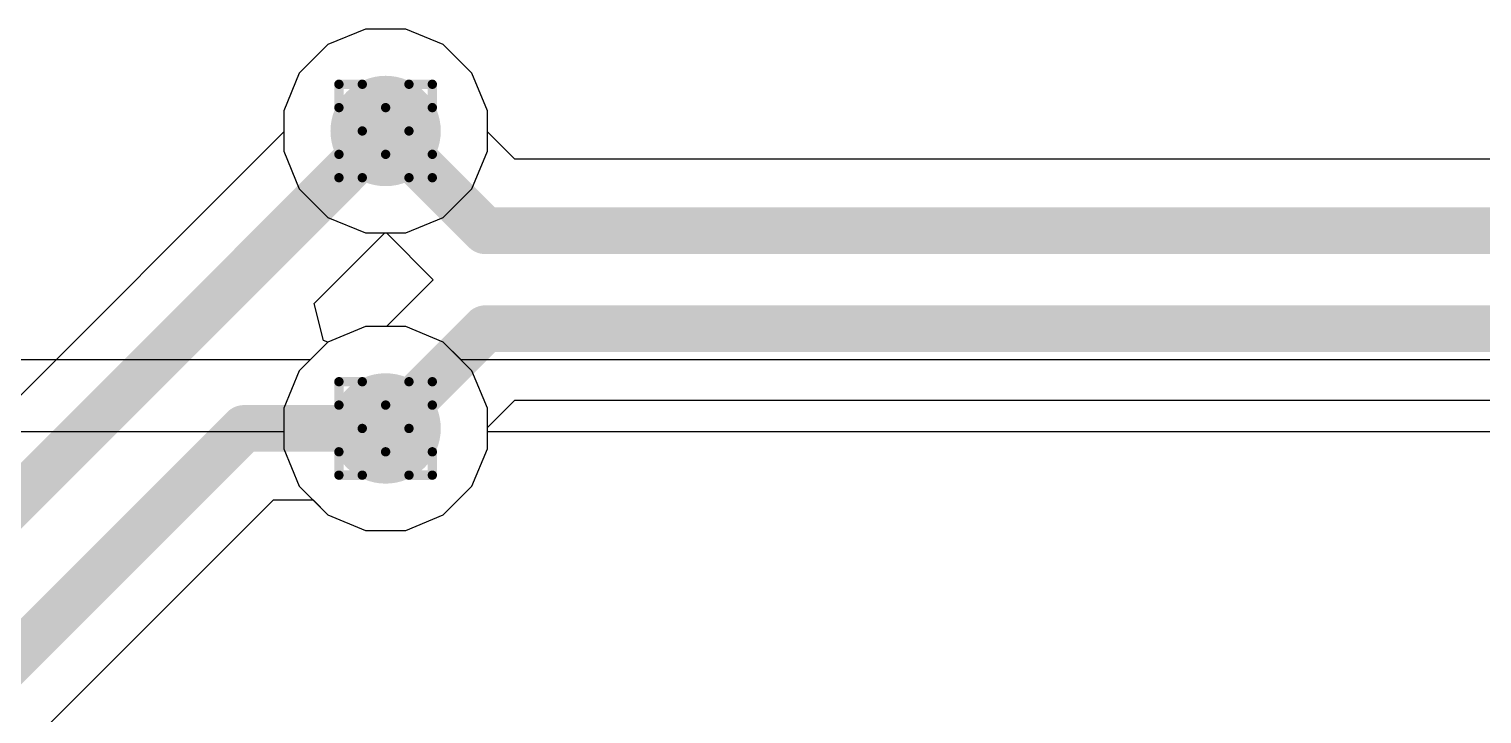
# Model space of a CAD drawing. Header units: inches. Extents: x -11 to 5379, y 0 to 5429.
# Drawn here: x 94.45 to 102.36, y 81.18 to 84.91 of the extents above; entities that cross this region are included whole.
import ezdxf

# ---------------------------------------------------------------- set-up
doc = ezdxf.new("R2010")
doc.units = ezdxf.units.IN
for name, color, linetype in [('Bottom Layer', 5, 'Continuous'), ('Drill Drawing', 1, 'Continuous'), ('GND', 16, 'Continuous'), ('PWR', 76, 'Continuous'), ('Top Layer', 1, 'Continuous'), ('Via Holes', 16, 'Continuous')]:
    doc.layers.add(name, color=color, linetype=linetype)

msp = doc.modelspace()

# ---------------------------------------------------------------- hatches: boundary and pattern name
at = {"layer": 'Bottom Layer'}
h = msp.add_hatch(color=5, dxfattribs=at)
edge = h.paths.add_edge_path()
edge.add_arc((96.393, 84.3534), 0.3, 0, 360)
h = msp.add_hatch(color=5, dxfattribs=at)
edge = h.paths.add_edge_path()
edge.add_arc((96.393, 82.7363), 0.3, 0, 360)
at = {"layer": 'GND'}
h = msp.add_hatch(color=16, dxfattribs=at)
edge = h.paths.add_edge_path()
edge.add_arc((96.393, 84.3534), 0.3, 0, 360)
h = msp.add_hatch(color=16, dxfattribs=at)
edge = h.paths.add_edge_path()
edge.add_arc((96.393, 82.7363), 0.3, 0, 360)
at = {"layer": 'PWR'}
h = msp.add_hatch(color=76, dxfattribs=at)
edge = h.paths.add_edge_path()
edge.add_arc((96.393, 84.3534), 0.3, 0, 360)
h = msp.add_hatch(color=76, dxfattribs=at)
edge = h.paths.add_edge_path()
edge.add_arc((96.393, 82.7363), 0.3, 0, 360)
at = {"layer": 'Top Layer'}
h = msp.add_hatch(color=1, dxfattribs=at)
edge = h.paths.add_edge_path()
edge.add_arc((96.393, 84.3534), 0.3, 0, 360)
h = msp.add_hatch(color=1, dxfattribs=at)
edge = h.paths.add_edge_path()
edge.add_arc((96.393, 82.7363), 0.3, 0, 360)
at = {"layer": 'Via Holes'}
h = msp.add_hatch(color=7, dxfattribs=at)
edge = h.paths.add_edge_path()
edge.add_arc((96.393, 84.3534), 0.15, 0, 360)
h = msp.add_hatch(color=7, dxfattribs=at)
edge = h.paths.add_edge_path()
edge.add_arc((96.393, 82.7363), 0.15, 0, 360)

# ---------------------------------------------------------------- linework, layer by layer
at = {"layer": 'Bottom Layer'}
for p, q in [((96.2828, 84.9074), (96.0792, 84.8231)), ((96.5032, 84.9074), (96.2828, 84.9074)), ((96.7068, 84.8231), (96.5032, 84.9074)), ((96.0792, 84.8231), (95.9233, 84.6672)), ((96.8627, 84.6672), (96.7068, 84.8231)), ((95.9233, 84.6672), (95.839, 84.4636)), ((96.947, 84.4636), (96.8627, 84.6672)), ((95.839, 84.4636), (95.839, 84.3488)), ((96.947, 84.2432), (96.947, 84.4636)), ((95.839, 84.3488), (93.7937, 82.3035)), ((96.8627, 84.0396), (96.947, 84.2432)), ((96.7068, 83.8837), (96.8627, 84.0396)), ((96.5032, 83.7994), (96.7068, 83.8837)), ((96.0045, 83.4155), (96.3884, 83.7994)), ((96.3884, 83.7994), (96.5032, 83.7994)), ((96.0542, 83.2137), (96.0045, 83.4155)), ((96.2828, 83.2903), (96.0792, 83.2059)), ((96.5032, 83.2903), (96.2828, 83.2903)), ((96.7068, 83.2059), (96.5032, 83.2903)), ((96.0792, 83.2059), (96.0542, 83.2137)), ((96.8627, 83.0501), (96.7068, 83.2059)), ((96.947, 82.8465), (96.8627, 83.0501)), ((96.947, 82.6261), (96.947, 82.8465)), ((96.8627, 82.4225), (96.947, 82.6261)), ((96.7068, 82.2666), (96.8627, 82.4225)), ((94.5182, 81.0826), (95.7834, 82.3478)), ((95.7834, 82.3478), (95.998, 82.3478)), ((95.998, 82.3478), (96.0792, 82.2666)), ((96.0792, 82.2666), (96.2828, 82.1823)), ((96.5032, 82.1823), (96.7068, 82.2666)), ((96.2828, 82.1823), (96.5032, 82.1823))]:
    msp.add_line(p, q, dxfattribs=at)
for points in [[(93.9546, 81.915, 0.254, 0.254, 0), (96.393, 84.3534, 0.254, 0.254, 0)], [(94.2435, 81.3573, 0.254, 0.254, 0), (95.6225, 82.7363, 0.254, 0.254, 0)], [(95.6225, 82.7363, 0.254, 0.254, 0), (96.393, 82.7363, 0.254, 0.254, 0)]]:
    msp.add_lwpolyline(points, format="xyseb", dxfattribs=at)
for points in [[(96.3295, 84.3534, 0.127, 0.127, 1), (96.4565, 84.3534, 0.127, 0.127, 1)], [(95.559, 82.7363, 0.127, 0.127, 1), (95.686, 82.7363, 0.127, 0.127, 1)], [(95.559, 82.7363, 0.127, 0.127, 1), (95.686, 82.7363, 0.127, 0.127, 1)], [(96.3295, 82.7363, 0.127, 0.127, 1), (96.4565, 82.7363, 0.127, 0.127, 1)]]:
    msp.add_lwpolyline(points, format="xyseb", close=True, dxfattribs=at)
at = {"layer": 'Drill Drawing'}
for points in [[(96.139, 84.4804, 0.0508, 0.0508, 0), (96.139, 84.6074, 0.0508, 0.0508, 0)], [(96.139, 84.6074, 0.0508, 0.0508, 0), (96.266, 84.6074, 0.0508, 0.0508, 0)], [(96.266, 84.6074, 0.0508, 0.0508, 0), (96.393, 84.4804, 0.0508, 0.0508, 0)], [(96.393, 84.4804, 0.0508, 0.0508, 0), (96.52, 84.6074, 0.0508, 0.0508, 0)], [(96.52, 84.6074, 0.0508, 0.0508, 0), (96.647, 84.6074, 0.0508, 0.0508, 0)], [(96.647, 84.4804, 0.0508, 0.0508, 0), (96.647, 84.6074, 0.0508, 0.0508, 0)], [(96.139, 84.4804, 0.0508, 0.0508, 0), (96.266, 84.3534, 0.0508, 0.0508, 0)], [(96.52, 84.3534, 0.0508, 0.0508, 0), (96.647, 84.4804, 0.0508, 0.0508, 0)], [(96.139, 84.2264, 0.0508, 0.0508, 0), (96.266, 84.3534, 0.0508, 0.0508, 0)], [(96.52, 84.3534, 0.0508, 0.0508, 0), (96.647, 84.2264, 0.0508, 0.0508, 0)], [(96.139, 84.0994, 0.0508, 0.0508, 0), (96.139, 84.2264, 0.0508, 0.0508, 0)], [(96.266, 84.0994, 0.0508, 0.0508, 0), (96.393, 84.2264, 0.0508, 0.0508, 0)], [(96.393, 84.2264, 0.0508, 0.0508, 0), (96.52, 84.0994, 0.0508, 0.0508, 0)], [(96.647, 84.0994, 0.0508, 0.0508, 0), (96.647, 84.2264, 0.0508, 0.0508, 0)], [(96.139, 84.0994, 0.0508, 0.0508, 0), (96.266, 84.0994, 0.0508, 0.0508, 0)], [(96.52, 84.0994, 0.0508, 0.0508, 0), (96.647, 84.0994, 0.0508, 0.0508, 0)], [(96.139, 82.8633, 0.0508, 0.0508, 0), (96.139, 82.9903, 0.0508, 0.0508, 0)], [(96.139, 82.9903, 0.0508, 0.0508, 0), (96.266, 82.9903, 0.0508, 0.0508, 0)], [(96.266, 82.9903, 0.0508, 0.0508, 0), (96.393, 82.8633, 0.0508, 0.0508, 0)], [(96.393, 82.8633, 0.0508, 0.0508, 0), (96.52, 82.9903, 0.0508, 0.0508, 0)], [(96.52, 82.9903, 0.0508, 0.0508, 0), (96.647, 82.9903, 0.0508, 0.0508, 0)], [(96.647, 82.8633, 0.0508, 0.0508, 0), (96.647, 82.9903, 0.0508, 0.0508, 0)], [(96.139, 82.8633, 0.0508, 0.0508, 0), (96.266, 82.7363, 0.0508, 0.0508, 0)], [(96.52, 82.7363, 0.0508, 0.0508, 0), (96.647, 82.8633, 0.0508, 0.0508, 0)], [(96.139, 82.6093, 0.0508, 0.0508, 0), (96.266, 82.7363, 0.0508, 0.0508, 0)], [(96.52, 82.7363, 0.0508, 0.0508, 0), (96.647, 82.6093, 0.0508, 0.0508, 0)], [(96.139, 82.4823, 0.0508, 0.0508, 0), (96.139, 82.6093, 0.0508, 0.0508, 0)], [(96.266, 82.4823, 0.0508, 0.0508, 0), (96.393, 82.6093, 0.0508, 0.0508, 0)], [(96.393, 82.6093, 0.0508, 0.0508, 0), (96.52, 82.4823, 0.0508, 0.0508, 0)], [(96.647, 82.4823, 0.0508, 0.0508, 0), (96.647, 82.6093, 0.0508, 0.0508, 0)], [(96.139, 82.4823, 0.0508, 0.0508, 0), (96.266, 82.4823, 0.0508, 0.0508, 0)], [(96.52, 82.4823, 0.0508, 0.0508, 0), (96.647, 82.4823, 0.0508, 0.0508, 0)]]:
    msp.add_lwpolyline(points, format="xyseb", dxfattribs=at)
for points in [[(96.1263, 84.6074, 0.0254, 0.0254, 1), (96.1517, 84.6074, 0.0254, 0.0254, 1)], [(96.1263, 84.6074, 0.0254, 0.0254, 1), (96.1517, 84.6074, 0.0254, 0.0254, 1)], [(96.2533, 84.6074, 0.0254, 0.0254, 1), (96.2787, 84.6074, 0.0254, 0.0254, 1)], [(96.2533, 84.6074, 0.0254, 0.0254, 1), (96.2787, 84.6074, 0.0254, 0.0254, 1)], [(96.5073, 84.6074, 0.0254, 0.0254, 1), (96.5327, 84.6074, 0.0254, 0.0254, 1)], [(96.5073, 84.6074, 0.0254, 0.0254, 1), (96.5327, 84.6074, 0.0254, 0.0254, 1)], [(96.6343, 84.6074, 0.0254, 0.0254, 1), (96.6597, 84.6074, 0.0254, 0.0254, 1)], [(96.6343, 84.6074, 0.0254, 0.0254, 1), (96.6597, 84.6074, 0.0254, 0.0254, 1)], [(96.1263, 84.4804, 0.0254, 0.0254, 1), (96.1517, 84.4804, 0.0254, 0.0254, 1)], [(96.1263, 84.4804, 0.0254, 0.0254, 1), (96.1517, 84.4804, 0.0254, 0.0254, 1)], [(96.3803, 84.4804, 0.0254, 0.0254, 1), (96.4057, 84.4804, 0.0254, 0.0254, 1)], [(96.3803, 84.4804, 0.0254, 0.0254, 1), (96.4057, 84.4804, 0.0254, 0.0254, 1)], [(96.6343, 84.4804, 0.0254, 0.0254, 1), (96.6597, 84.4804, 0.0254, 0.0254, 1)], [(96.6343, 84.4804, 0.0254, 0.0254, 1), (96.6597, 84.4804, 0.0254, 0.0254, 1)], [(96.2533, 84.3534, 0.0254, 0.0254, 1), (96.2787, 84.3534, 0.0254, 0.0254, 1)], [(96.2533, 84.3534, 0.0254, 0.0254, 1), (96.2787, 84.3534, 0.0254, 0.0254, 1)], [(96.5073, 84.3534, 0.0254, 0.0254, 1), (96.5327, 84.3534, 0.0254, 0.0254, 1)], [(96.5073, 84.3534, 0.0254, 0.0254, 1), (96.5327, 84.3534, 0.0254, 0.0254, 1)], [(96.1263, 84.2264, 0.0254, 0.0254, 1), (96.1517, 84.2264, 0.0254, 0.0254, 1)], [(96.1263, 84.2264, 0.0254, 0.0254, 1), (96.1517, 84.2264, 0.0254, 0.0254, 1)], [(96.3803, 84.2264, 0.0254, 0.0254, 1), (96.4057, 84.2264, 0.0254, 0.0254, 1)], [(96.3803, 84.2264, 0.0254, 0.0254, 1), (96.4057, 84.2264, 0.0254, 0.0254, 1)], [(96.6343, 84.2264, 0.0254, 0.0254, 1), (96.6597, 84.2264, 0.0254, 0.0254, 1)], [(96.6343, 84.2264, 0.0254, 0.0254, 1), (96.6597, 84.2264, 0.0254, 0.0254, 1)], [(96.1263, 84.0994, 0.0254, 0.0254, 1), (96.1517, 84.0994, 0.0254, 0.0254, 1)], [(96.1263, 84.0994, 0.0254, 0.0254, 1), (96.1517, 84.0994, 0.0254, 0.0254, 1)], [(96.2533, 84.0994, 0.0254, 0.0254, 1), (96.2787, 84.0994, 0.0254, 0.0254, 1)], [(96.2533, 84.0994, 0.0254, 0.0254, 1), (96.2787, 84.0994, 0.0254, 0.0254, 1)], [(96.5073, 84.0994, 0.0254, 0.0254, 1), (96.5327, 84.0994, 0.0254, 0.0254, 1)], [(96.5073, 84.0994, 0.0254, 0.0254, 1), (96.5327, 84.0994, 0.0254, 0.0254, 1)], [(96.6343, 84.0994, 0.0254, 0.0254, 1), (96.6597, 84.0994, 0.0254, 0.0254, 1)], [(96.6343, 84.0994, 0.0254, 0.0254, 1), (96.6597, 84.0994, 0.0254, 0.0254, 1)], [(96.1263, 82.9903, 0.0254, 0.0254, 1), (96.1517, 82.9903, 0.0254, 0.0254, 1)], [(96.1263, 82.9903, 0.0254, 0.0254, 1), (96.1517, 82.9903, 0.0254, 0.0254, 1)], [(96.2533, 82.9903, 0.0254, 0.0254, 1), (96.2787, 82.9903, 0.0254, 0.0254, 1)], [(96.2533, 82.9903, 0.0254, 0.0254, 1), (96.2787, 82.9903, 0.0254, 0.0254, 1)], [(96.5073, 82.9903, 0.0254, 0.0254, 1), (96.5327, 82.9903, 0.0254, 0.0254, 1)], [(96.5073, 82.9903, 0.0254, 0.0254, 1), (96.5327, 82.9903, 0.0254, 0.0254, 1)], [(96.6343, 82.9903, 0.0254, 0.0254, 1), (96.6597, 82.9903, 0.0254, 0.0254, 1)], [(96.6343, 82.9903, 0.0254, 0.0254, 1), (96.6597, 82.9903, 0.0254, 0.0254, 1)], [(96.1263, 82.8633, 0.0254, 0.0254, 1), (96.1517, 82.8633, 0.0254, 0.0254, 1)], [(96.1263, 82.8633, 0.0254, 0.0254, 1), (96.1517, 82.8633, 0.0254, 0.0254, 1)], [(96.3803, 82.8633, 0.0254, 0.0254, 1), (96.4057, 82.8633, 0.0254, 0.0254, 1)], [(96.3803, 82.8633, 0.0254, 0.0254, 1), (96.4057, 82.8633, 0.0254, 0.0254, 1)], [(96.6343, 82.8633, 0.0254, 0.0254, 1), (96.6597, 82.8633, 0.0254, 0.0254, 1)], [(96.6343, 82.8633, 0.0254, 0.0254, 1), (96.6597, 82.8633, 0.0254, 0.0254, 1)], [(96.2533, 82.7363, 0.0254, 0.0254, 1), (96.2787, 82.7363, 0.0254, 0.0254, 1)], [(96.2533, 82.7363, 0.0254, 0.0254, 1), (96.2787, 82.7363, 0.0254, 0.0254, 1)], [(96.5073, 82.7363, 0.0254, 0.0254, 1), (96.5327, 82.7363, 0.0254, 0.0254, 1)], [(96.5073, 82.7363, 0.0254, 0.0254, 1), (96.5327, 82.7363, 0.0254, 0.0254, 1)], [(96.1263, 82.6093, 0.0254, 0.0254, 1), (96.1517, 82.6093, 0.0254, 0.0254, 1)], [(96.1263, 82.6093, 0.0254, 0.0254, 1), (96.1517, 82.6093, 0.0254, 0.0254, 1)], [(96.3803, 82.6093, 0.0254, 0.0254, 1), (96.4057, 82.6093, 0.0254, 0.0254, 1)], [(96.3803, 82.6093, 0.0254, 0.0254, 1), (96.4057, 82.6093, 0.0254, 0.0254, 1)], [(96.6343, 82.6093, 0.0254, 0.0254, 1), (96.6597, 82.6093, 0.0254, 0.0254, 1)], [(96.6343, 82.6093, 0.0254, 0.0254, 1), (96.6597, 82.6093, 0.0254, 0.0254, 1)], [(96.1263, 82.4823, 0.0254, 0.0254, 1), (96.1517, 82.4823, 0.0254, 0.0254, 1)], [(96.1263, 82.4823, 0.0254, 0.0254, 1), (96.1517, 82.4823, 0.0254, 0.0254, 1)], [(96.2533, 82.4823, 0.0254, 0.0254, 1), (96.2787, 82.4823, 0.0254, 0.0254, 1)], [(96.2533, 82.4823, 0.0254, 0.0254, 1), (96.2787, 82.4823, 0.0254, 0.0254, 1)], [(96.5073, 82.4823, 0.0254, 0.0254, 1), (96.5327, 82.4823, 0.0254, 0.0254, 1)], [(96.5073, 82.4823, 0.0254, 0.0254, 1), (96.5327, 82.4823, 0.0254, 0.0254, 1)], [(96.6343, 82.4823, 0.0254, 0.0254, 1), (96.6597, 82.4823, 0.0254, 0.0254, 1)], [(96.6343, 82.4823, 0.0254, 0.0254, 1), (96.6597, 82.4823, 0.0254, 0.0254, 1)]]:
    msp.add_lwpolyline(points, format="xyseb", close=True, dxfattribs=at)
at = {"layer": 'GND'}
for p, q in [((96.2828, 84.9074), (96.0792, 84.8231)), ((96.5032, 84.9074), (96.2828, 84.9074)), ((96.7068, 84.8231), (96.5032, 84.9074)), ((96.0792, 84.8231), (95.9233, 84.6672)), ((96.8627, 84.6672), (96.7068, 84.8231)), ((95.9233, 84.6672), (95.839, 84.4636)), ((96.947, 84.4636), (96.8627, 84.6672)), ((95.839, 84.4636), (95.839, 84.2432)), ((96.947, 84.2432), (96.947, 84.4636)), ((95.839, 84.2432), (95.9233, 84.0396)), ((96.8627, 84.0396), (96.947, 84.2432)), ((95.9233, 84.0396), (96.0792, 83.8837)), ((96.7068, 83.8837), (96.8627, 84.0396)), ((96.0792, 83.8837), (96.2828, 83.7994)), ((96.5032, 83.7994), (96.7068, 83.8837)), ((96.2828, 83.7994), (96.5032, 83.7994)), ((96.2828, 83.2903), (96.0792, 83.2059)), ((96.5032, 83.2903), (96.2828, 83.2903)), ((96.7068, 83.2059), (96.5032, 83.2903)), ((96.0792, 83.2059), (95.9233, 83.0501)), ((96.8627, 83.0501), (96.7068, 83.2059)), ((95.9233, 83.0501), (95.839, 82.8465)), ((96.947, 82.8465), (96.8627, 83.0501)), ((95.839, 82.8465), (95.839, 82.6261)), ((96.947, 82.6261), (96.947, 82.8465)), ((95.839, 82.6261), (95.9233, 82.4225)), ((96.8627, 82.4225), (96.947, 82.6261)), ((95.9233, 82.4225), (96.0792, 82.2666)), ((96.7068, 82.2666), (96.8627, 82.4225)), ((96.0792, 82.2666), (96.2828, 82.1823)), ((96.5032, 82.1823), (96.7068, 82.2666)), ((96.2828, 82.1823), (96.5032, 82.1823))]:
    msp.add_line(p, q, dxfattribs=at)
at = {"layer": 'PWR'}
for p, q in [((96.2828, 84.9074), (96.0792, 84.8231)), ((96.5032, 84.9074), (96.2828, 84.9074)), ((96.7068, 84.8231), (96.5032, 84.9074)), ((96.0792, 84.8231), (95.9233, 84.6672)), ((96.8627, 84.6672), (96.7068, 84.8231)), ((95.9233, 84.6672), (95.839, 84.4636)), ((96.947, 84.4636), (96.8627, 84.6672)), ((95.839, 84.4636), (95.839, 84.2432)), ((96.947, 84.2432), (96.947, 84.4636)), ((95.839, 84.2432), (95.9233, 84.0396)), ((96.8627, 84.0396), (96.947, 84.2432)), ((95.9233, 84.0396), (96.0792, 83.8837)), ((96.7068, 83.8837), (96.8627, 84.0396)), ((96.0792, 83.8837), (96.2828, 83.7994)), ((96.5032, 83.7994), (96.7068, 83.8837)), ((96.2828, 83.7994), (96.5032, 83.7994)), ((96.2828, 83.2903), (96.0792, 83.2059)), ((96.5032, 83.2903), (96.2828, 83.2903)), ((96.7068, 83.2059), (96.5032, 83.2903)), ((96.0792, 83.2059), (95.9821, 83.1088)), ((96.8039, 83.1088), (96.7068, 83.2059)), ((95.9821, 83.1088), (92.5051, 83.1088)), ((188.1322, 83.1088), (96.8039, 83.1088)), ((92.5051, 82.7203), (95.839, 82.7203)), ((95.839, 82.7203), (95.839, 82.6261)), ((96.947, 82.6261), (96.947, 82.7203)), ((96.947, 82.7203), (186.5141, 82.7203)), ((95.839, 82.6261), (95.9233, 82.4225)), ((96.8627, 82.4225), (96.947, 82.6261)), ((95.9233, 82.4225), (96.0792, 82.2666)), ((96.7068, 82.2666), (96.8627, 82.4225)), ((96.0792, 82.2666), (96.2828, 82.1823)), ((96.5032, 82.1823), (96.7068, 82.2666)), ((96.2828, 82.1823), (96.5032, 82.1823))]:
    msp.add_line(p, q, dxfattribs=at)
at = {"layer": 'Top Layer'}
for p, q in [((96.2828, 84.9074), (96.0792, 84.8231)), ((96.5032, 84.9074), (96.2828, 84.9074)), ((96.7068, 84.8231), (96.5032, 84.9074)), ((96.0792, 84.8231), (95.9233, 84.6672)), ((96.8627, 84.6672), (96.7068, 84.8231)), ((95.9233, 84.6672), (95.839, 84.4636)), ((96.947, 84.4636), (96.8627, 84.6672)), ((95.839, 84.4636), (95.839, 84.2432)), ((96.947, 84.3488), (96.947, 84.4636)), ((97.0963, 84.1995), (96.947, 84.3488)), ((95.839, 84.2432), (95.9233, 84.0396)), ((104.6559, 84.1995), (97.0963, 84.1995)), ((95.9233, 84.0396), (96.0792, 83.8837)), ((96.0792, 83.8837), (96.2828, 83.7994)), ((96.2828, 83.7994), (96.3976, 83.7994)), ((96.3976, 83.7994), (96.6522, 83.5448)), ((96.6522, 83.5448), (96.3976, 83.2903)), ((96.2828, 83.2903), (96.0792, 83.2059)), ((96.3976, 83.2903), (96.2828, 83.2903)), ((96.0792, 83.2059), (95.9233, 83.0501)), ((95.9233, 83.0501), (95.839, 82.8465)), ((95.839, 82.8465), (95.839, 82.6261)), ((96.947, 82.7409), (97.0963, 82.8902)), ((97.0963, 82.8902), (105.1814, 82.8902)), ((96.947, 82.6261), (96.947, 82.7409)), ((95.839, 82.6261), (95.9233, 82.4225)), ((96.8627, 82.4225), (96.947, 82.6261)), ((95.9233, 82.4225), (96.0792, 82.2666)), ((96.7068, 82.2666), (96.8627, 82.4225)), ((96.0792, 82.2666), (96.2828, 82.1823)), ((96.5032, 82.1823), (96.7068, 82.2666)), ((96.2828, 82.1823), (96.5032, 82.1823))]:
    msp.add_line(p, q, dxfattribs=at)
for points in [[(96.393, 84.3534, 0.254, 0.254, 0), (96.9354, 83.811, 0.254, 0.254, 0)], [(96.9354, 83.811, 0.254, 0.254, 0), (104.8168, 83.811, 0.254, 0.254, 0)], [(96.393, 82.7363, 0.254, 0.254, 0), (96.9354, 83.2786, 0.254, 0.254, 0)], [(96.9354, 83.2786, 0.254, 0.254, 0), (105.275, 83.2786, 0.254, 0.254, 0)]]:
    msp.add_lwpolyline(points, format="xyseb", dxfattribs=at)
for points in [[(96.3295, 84.3534, 0.127, 0.127, 1), (96.4565, 84.3534, 0.127, 0.127, 1)], [(96.8719, 83.811, 0.127, 0.127, 1), (96.9989, 83.811, 0.127, 0.127, 1)], [(96.8719, 83.811, 0.127, 0.127, 1), (96.9989, 83.811, 0.127, 0.127, 1)], [(96.8719, 83.2786, 0.127, 0.127, 1), (96.9989, 83.2786, 0.127, 0.127, 1)], [(96.8719, 83.2786, 0.127, 0.127, 1), (96.9989, 83.2786, 0.127, 0.127, 1)], [(96.3295, 82.7363, 0.127, 0.127, 1), (96.4565, 82.7363, 0.127, 0.127, 1)]]:
    msp.add_lwpolyline(points, format="xyseb", close=True, dxfattribs=at)

doc.saveas('drawing.dxf')
